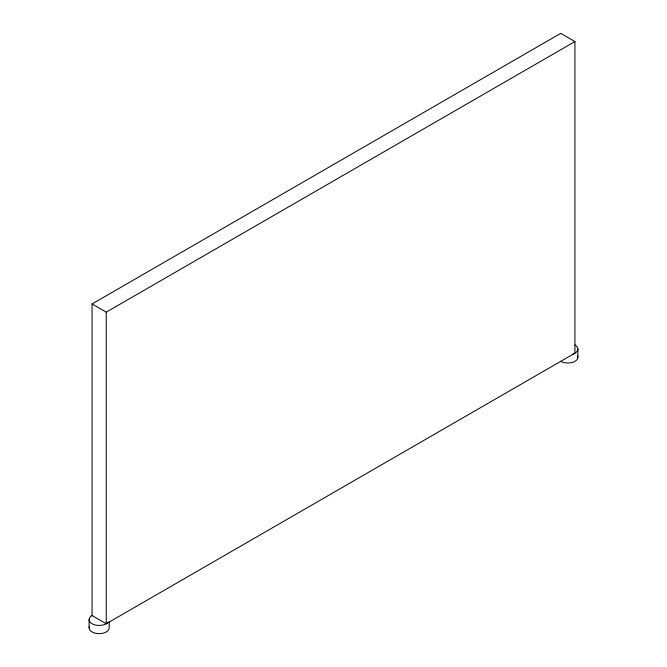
<?xml version="1.0" encoding="UTF-8"?>
<svg xmlns="http://www.w3.org/2000/svg" width="667" height="667" viewBox="0 0 667 667"><rect width="100%" height="100%" fill="white"/><g stroke="black" fill="none" stroke-linecap="round" stroke-linejoin="round"><path stroke-width="1" d="M92.054 303.952L560.747 33.35L574.946 41.554L574.946 353.151L106.253 623.753L92.054 615.549L92.054 303.952L106.253 312.148L574.946 41.554M577.889 349.049L577.889 357.254M109.196 621.702L109.196 627.855A10.047 5.795 0 0 1 97.841 633.6A10.047 5.795 0 0 1 89.453 626.355M106.253 312.148L106.253 623.753M89.111 619.651L89.111 627.855M107.854 622.553A10.047 5.795 0 0 1 93.038 624.254A10.047 5.795 0 0 1 92.054 615.549M577.547 355.753A10.047 5.795 0 0 1 572.87 362.273A10.047 5.795 0 0 1 560.747 361.356M574.946 344.956A10.047 5.795 0 0 1 572.87 354.077"/></g></svg>
